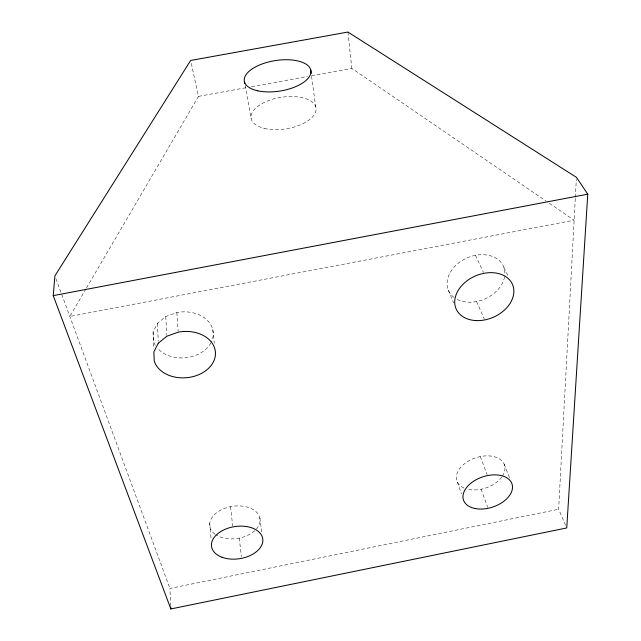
<?xml version="1.0" encoding="UTF-8"?>
<svg xmlns="http://www.w3.org/2000/svg" width="641" height="641" viewBox="0 0 641 641"><rect width="100%" height="100%" fill="white"/><g stroke="black" fill="none" stroke-linecap="round" stroke-linejoin="round"><path stroke-width="0.48" stroke-dasharray="3.21 2.4" d="M565.586 525.275L558.632 509.266L575.306 198.269M575.354 197.268L576.315 179.32M155.314 345.235A30.351 22.996 -4.6 0 1 153.431 341.028L153.111 332.014L157.422 323.385L165.763 316.518L176.844 312.544A30.351 22.996 -4.6 0 1 206.017 319.114A30.351 22.996 -4.6 0 1 211.354 342.006M85.982 288.843L69.829 316.47L574.128 220.2L546.853 201.578M86.487 287.985L198.502 96.366L190.858 61.432M170.714 606.017L169.913 588.446L558.632 509.266M198.502 96.366L246.657 87.593M251.576 86.695L307.6 76.479M311.526 75.766L351.829 68.419L546.028 201.018M503.898 267.473L508.609 276.904M475.454 255.326L483.49 272.425M476.567 301.542L484.34 319.05M448.339 290.189L453.684 303.073M504.155 464.172L509.899 478.603M480.309 456.56L487.128 474.693M55.919 278.659L169.913 588.446M481.095 489.243L487.713 507.4M457.402 482.088L461.472 493.955M245.086 85.381L251.208 118.625M311.558 76.295L315.709 106.775M259.789 517.648L261.889 532.983M239.253 538.12L241.345 556.42M212.772 329.594L214.302 343.328M230.552 506.67L232.667 525.965M347.919 32.05L351.829 68.419M209.719 523.417L211.121 539.297M176.844 312.544L178.142 331.189M165.763 316.518L166.804 335.243M157.422 323.385L158.223 341.196M153.111 332.014L153.744 349M210.913 342.863A30.351 22.996 -4.6 0 1 186.267 357.662A30.351 22.996 -4.6 0 1 158.247 349.041M214.943 534.169A25.392 16.249 -8.5 0 1 217.571 512.015A25.392 16.249 -8.5 0 1 251.48 508.633A25.392 16.249 -8.5 0 1 255.366 530.139M254.717 530.748A25.392 16.249 -8.5 0 1 215.769 534.754M463.972 488.017A25.071 15.921 -18.4 0 1 461.488 466.48A25.071 15.921 -18.4 0 1 493.69 456.56A25.071 15.921 -18.4 0 1 502.368 476.199M501.767 477.056A25.071 15.921 -18.4 0 1 467.257 489.155M454.004 297.432A30.031 22.363 -23.8 0 1 467.465 257.762A30.031 22.363 -23.8 0 1 504.715 275.934M504.571 276.816A30.031 22.363 -23.8 0 1 485.477 298.682A30.031 22.363 -23.8 0 1 456.216 298.898M264.308 128.392A32.835 15.961 -9 0 0 315.885 110.965A32.835 15.961 -9 0 0 270.486 99.908A32.835 15.961 -9 0 0 264.308 128.392"/><path stroke-width="0.96" d="M587.765 194.175L566.748 527.944L170.843 608.95L53.235 295.645L54.902 275.886L190.649 60.462L347.919 32.05L576.427 177.325L587.765 194.175L53.235 295.645M244.365 81.471L244.726 83.426M310.621 69.412L311.149 73.346M170.754 606.995L170.843 608.95M158.311 343.175L153.888 351.893L154.217 360.971A31.072 23.156 -5 0 0 191.138 377.044A31.072 23.156 -5 0 0 214.799 348.648A31.072 23.156 -5 0 0 178.206 332.166L166.86 336.229L158.311 343.175M222.01 557.253A25.896 16.241 -8.7 0 0 262.714 542.014A25.896 16.241 -8.7 0 0 226.698 528.657A25.896 16.241 -8.7 0 0 222.01 557.253M475.245 508.561A25.568 15.905 -18.3 0 0 512.512 487.208A25.568 15.905 -18.3 0 0 475.438 480.101A25.568 15.905 -18.3 0 0 475.245 508.561M476.479 320.604A30.728 22.507 -23.4 0 0 512.896 285.477A30.728 22.507 -23.4 0 0 463.475 283.819A30.728 22.507 -23.4 0 0 476.479 320.604M257.73 90.806A33.717 15.408 -9 0 0 310.765 73.459A33.717 15.408 -9 0 0 264.3 63.211A33.717 15.408 -9 0 0 257.73 90.806"/></g></svg>
